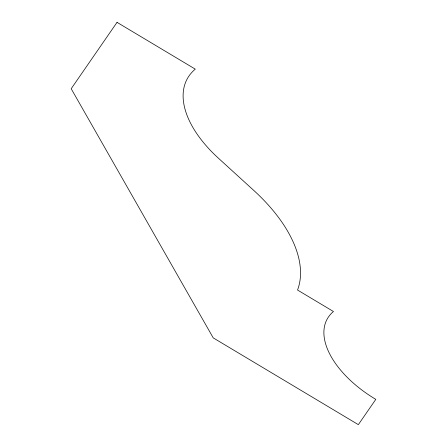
<?xml version="1.0" encoding="UTF-8"?>
<svg xmlns="http://www.w3.org/2000/svg" width="447" height="447" viewBox="0 0 447 447"><rect width="100%" height="100%" fill="white"/><g stroke="black" fill="none" stroke-linecap="round" stroke-linejoin="round"><path stroke-width="0.67" d="M117.03 22.35L71.19 88.73L213.236 337.887L358.343 424.65L375.81 399.361A85.567 46.477 29.3 0 1 333.462 311.514L297.54 290.036A143.677 78.041 29.3 0 0 253.835 190.478L218.477 158.255A108.794 59.093 29.3 0 1 195.278 69.134L117.03 22.35"/></g></svg>
